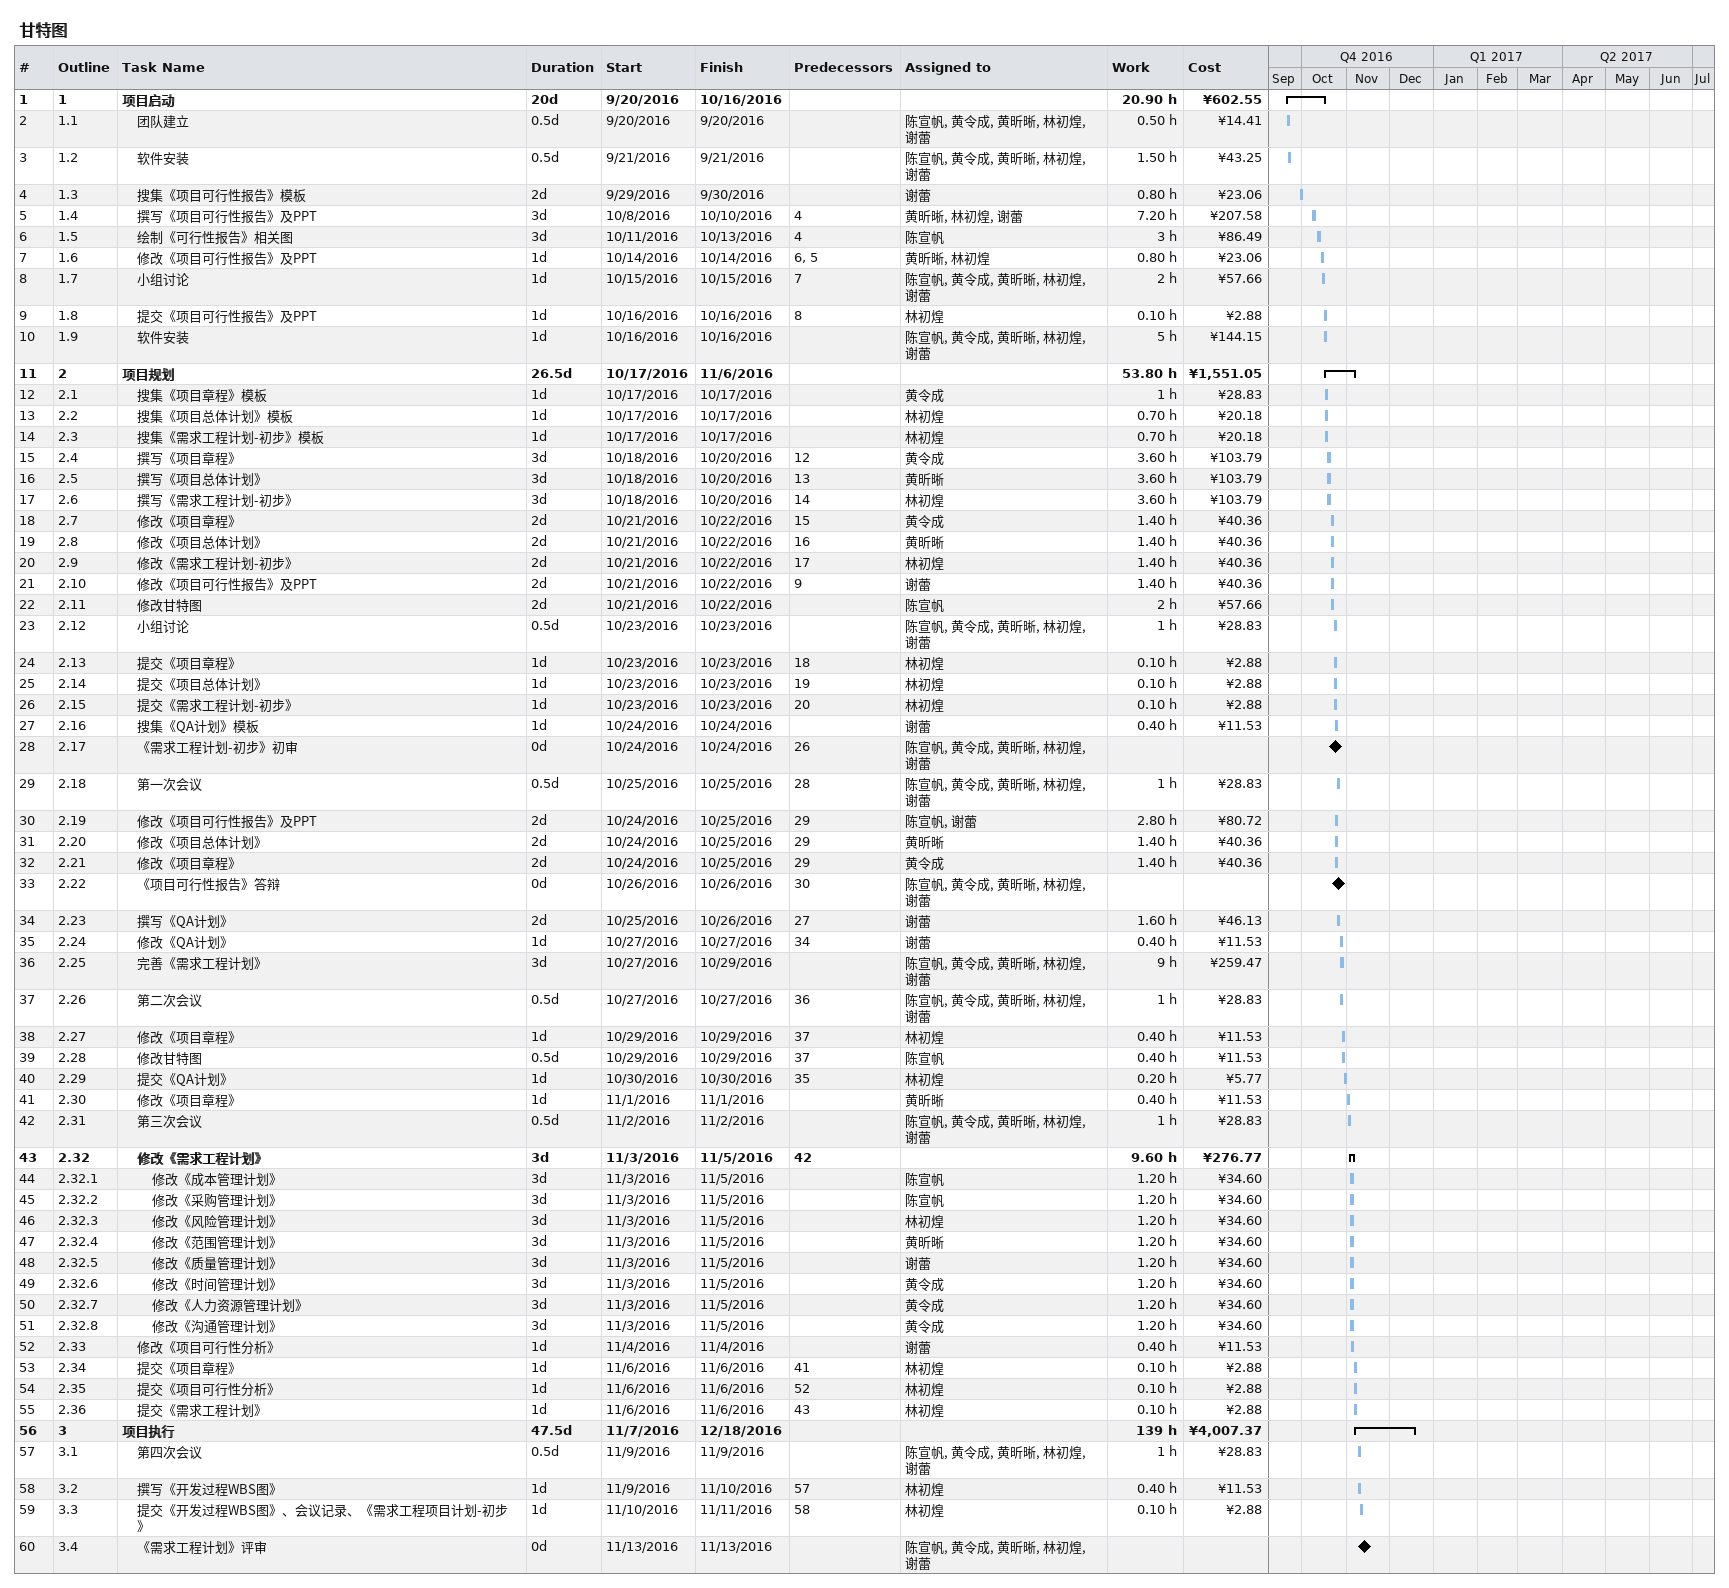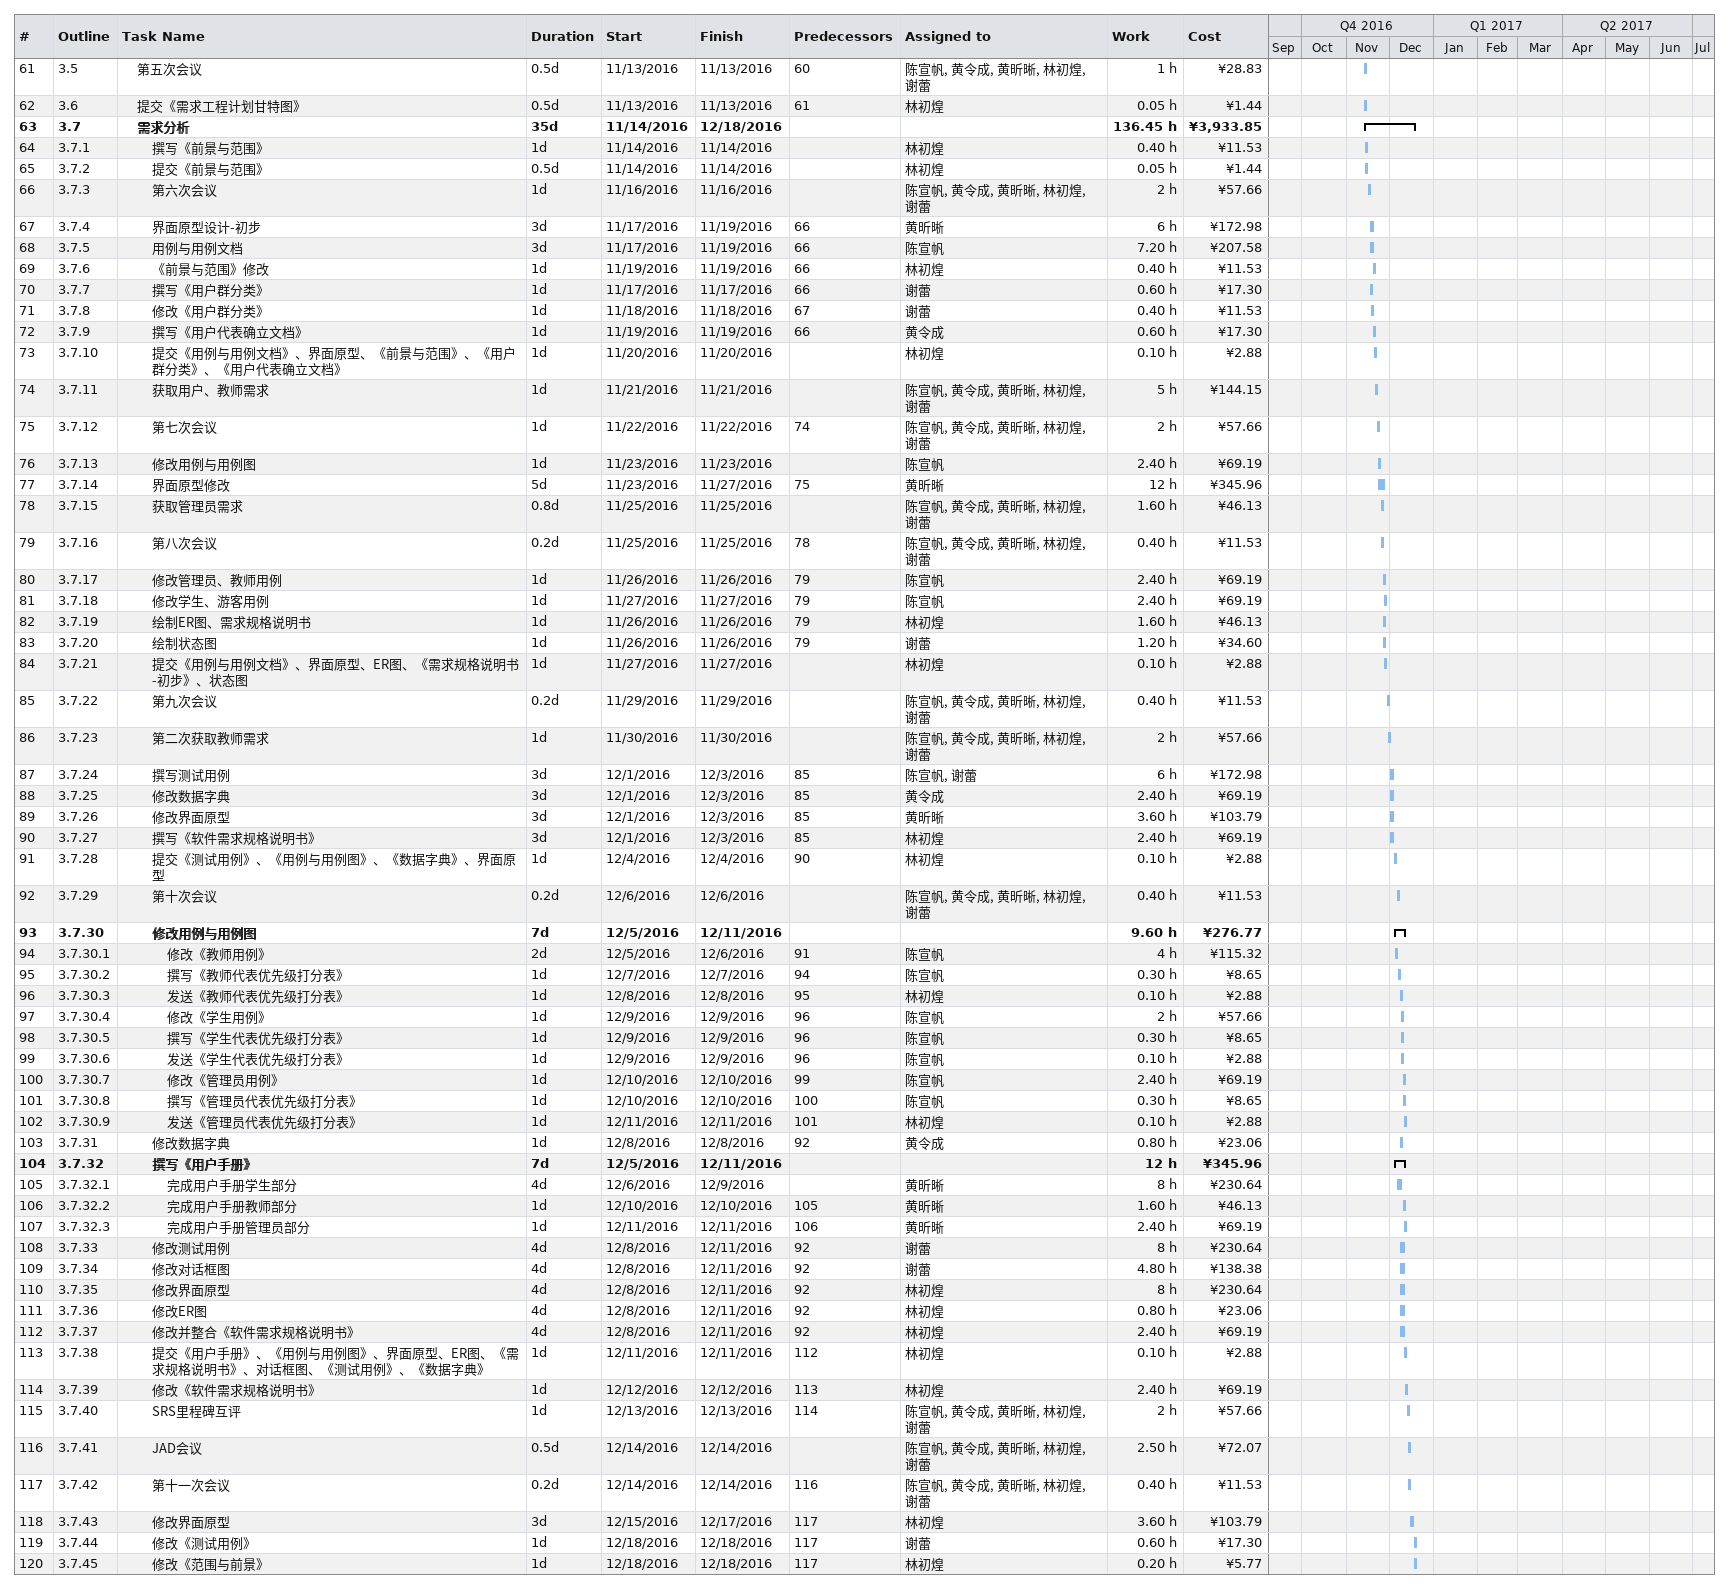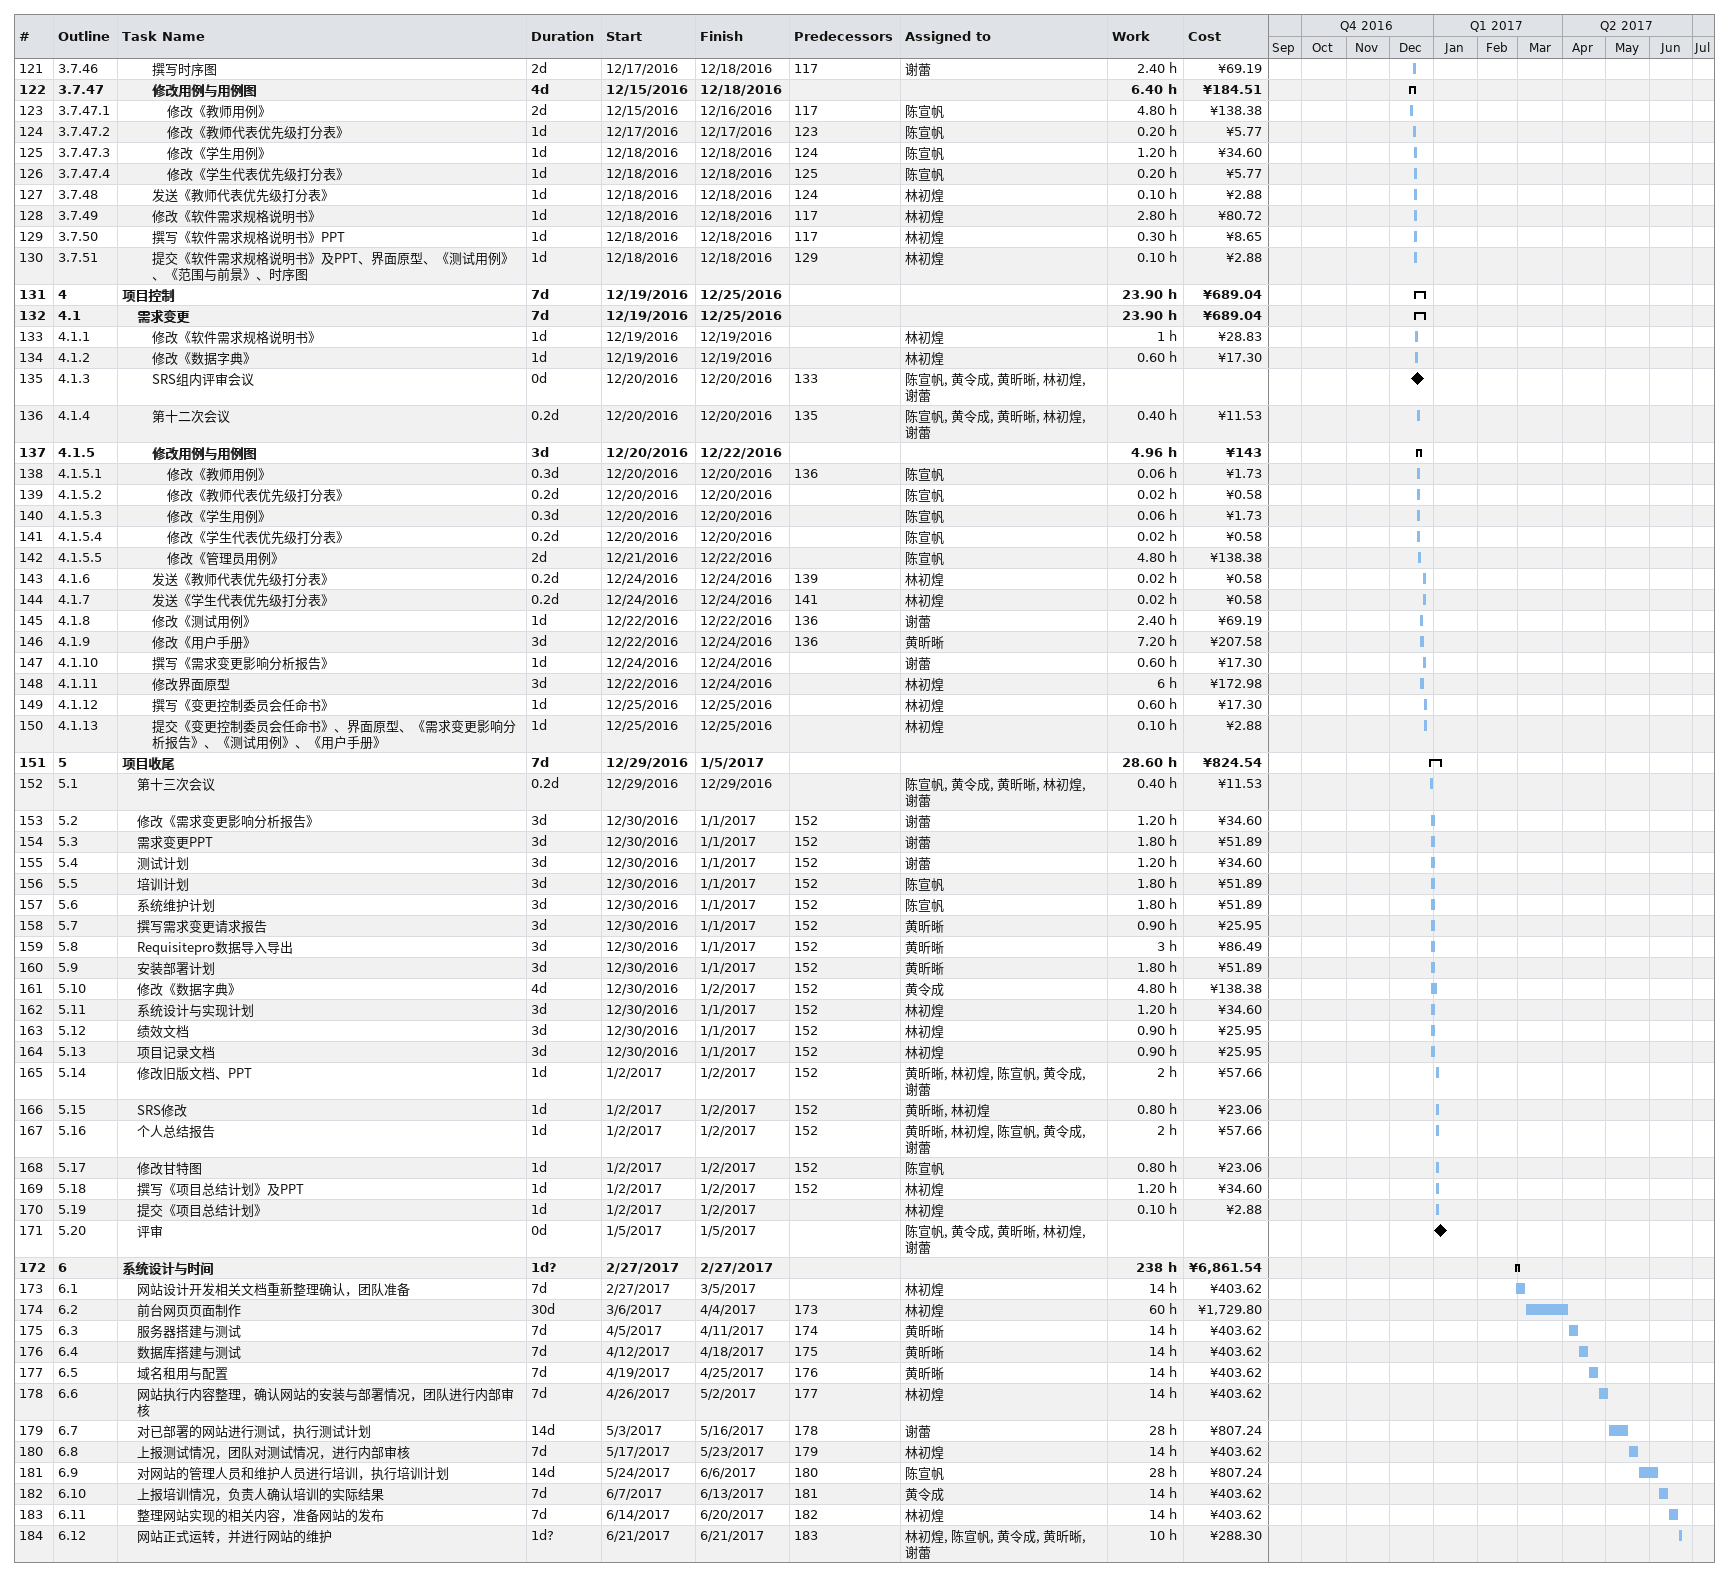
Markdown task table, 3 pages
甘特图

| ID | WBS | Task | Duration | Start | Finish | Predecessors | Resources | Work (h) | Cost (¥) |
|---|---|---|---|---|---|---|---|---|---|
| 1 | 1 | **项目启动** | 20d | 2016-09-20 | 2016-10-16 |  |  | 20.90 | 602.55 |
| 2 | 1.1 | 团队建立 | 0.5d | 2016-09-20 | 2016-09-20 |  | 陈宣帆, 黄令成, 黄昕晰, 林初煌, 谢蕾 | 0.50 | 14.41 |
| 3 | 1.2 | 软件安装 | 0.5d | 2016-09-21 | 2016-09-21 |  | 陈宣帆, 黄令成, 黄昕晰, 林初煌, 谢蕾 | 1.50 | 43.25 |
| 4 | 1.3 | 搜集《项目可行性报告》模板 | 2d | 2016-09-29 | 2016-09-30 |  | 谢蕾 | 0.80 | 23.06 |
| 5 | 1.4 | 撰写《项目可行性报告》及PPT | 3d | 2016-10-08 | 2016-10-10 | 4 | 黄昕晰, 林初煌, 谢蕾 | 7.20 | 207.58 |
| 6 | 1.5 | 绘制《可行性报告》相关图 | 3d | 2016-10-11 | 2016-10-13 | 4 | 陈宣帆 | 3 | 86.49 |
| 7 | 1.6 | 修改《项目可行性报告》及PPT | 1d | 2016-10-14 | 2016-10-14 | 6, 5 | 黄昕晰, 林初煌 | 0.80 | 23.06 |
| 8 | 1.7 | 小组讨论 | 1d | 2016-10-15 | 2016-10-15 | 7 | 陈宣帆, 黄令成, 黄昕晰, 林初煌, 谢蕾 | 2 | 57.66 |
| 9 | 1.8 | 提交《项目可行性报告》及PPT | 1d | 2016-10-16 | 2016-10-16 | 8 | 林初煌 | 0.10 | 2.88 |
| 10 | 1.9 | 软件安装 | 1d | 2016-10-16 | 2016-10-16 |  | 陈宣帆, 黄令成, 黄昕晰, 林初煌, 谢蕾 | 5 | 144.15 |
| 11 | 2 | **项目规划** | 26.5d | 2016-10-17 | 2016-11-06 |  |  | 53.80 | 1551.05 |
| 12 | 2.1 | 搜集《项目章程》模板 | 1d | 2016-10-17 | 2016-10-17 |  | 黄令成 | 1 | 28.83 |
| 13 | 2.2 | 搜集《项目总体计划》模板 | 1d | 2016-10-17 | 2016-10-17 |  | 林初煌 | 0.70 | 20.18 |
| 14 | 2.3 | 搜集《需求工程计划-初步》模板 | 1d | 2016-10-17 | 2016-10-17 |  | 林初煌 | 0.70 | 20.18 |
| 15 | 2.4 | 撰写《项目章程》 | 3d | 2016-10-18 | 2016-10-20 | 12 | 黄令成 | 3.60 | 103.79 |
| 16 | 2.5 | 撰写《项目总体计划》 | 3d | 2016-10-18 | 2016-10-20 | 13 | 黄昕晰 | 3.60 | 103.79 |
| 17 | 2.6 | 撰写《需求工程计划-初步》 | 3d | 2016-10-18 | 2016-10-20 | 14 | 林初煌 | 3.60 | 103.79 |
| 18 | 2.7 | 修改《项目章程》 | 2d | 2016-10-21 | 2016-10-22 | 15 | 黄令成 | 1.40 | 40.36 |
| 19 | 2.8 | 修改《项目总体计划》 | 2d | 2016-10-21 | 2016-10-22 | 16 | 黄昕晰 | 1.40 | 40.36 |
| 20 | 2.9 | 修改《需求工程计划-初步》 | 2d | 2016-10-21 | 2016-10-22 | 17 | 林初煌 | 1.40 | 40.36 |
| 21 | 2.10 | 修改《项目可行性报告》及PPT | 2d | 2016-10-21 | 2016-10-22 | 9 | 谢蕾 | 1.40 | 40.36 |
| 22 | 2.11 | 修改甘特图 | 2d | 2016-10-21 | 2016-10-22 |  | 陈宣帆 | 2 | 57.66 |
| 23 | 2.12 | 小组讨论 | 0.5d | 2016-10-23 | 2016-10-23 |  | 陈宣帆, 黄令成, 黄昕晰, 林初煌, 谢蕾 | 1 | 28.83 |
| 24 | 2.13 | 提交《项目章程》 | 1d | 2016-10-23 | 2016-10-23 | 18 | 林初煌 | 0.10 | 2.88 |
| 25 | 2.14 | 提交《项目总体计划》 | 1d | 2016-10-23 | 2016-10-23 | 19 | 林初煌 | 0.10 | 2.88 |
| 26 | 2.15 | 提交《需求工程计划-初步》 | 1d | 2016-10-23 | 2016-10-23 | 20 | 林初煌 | 0.10 | 2.88 |
| 27 | 2.16 | 搜集《QA计划》模板 | 1d | 2016-10-24 | 2016-10-24 |  | 谢蕾 | 0.40 | 11.53 |
| 28 | 2.17 | 《需求工程计划-初步》初审 | 0d | 2016-10-24 | 2016-10-24 | 26 | 陈宣帆, 黄令成, 黄昕晰, 林初煌, 谢蕾 |  |  |
| 29 | 2.18 | 第一次会议 | 0.5d | 2016-10-25 | 2016-10-25 | 28 | 陈宣帆, 黄令成, 黄昕晰, 林初煌, 谢蕾 | 1 | 28.83 |
| 30 | 2.19 | 修改《项目可行性报告》及PPT | 2d | 2016-10-24 | 2016-10-25 | 29 | 陈宣帆, 谢蕾 | 2.80 | 80.72 |
| 31 | 2.20 | 修改《项目总体计划》 | 2d | 2016-10-24 | 2016-10-25 | 29 | 黄昕晰 | 1.40 | 40.36 |
| 32 | 2.21 | 修改《项目章程》 | 2d | 2016-10-24 | 2016-10-25 | 29 | 黄令成 | 1.40 | 40.36 |
| 33 | 2.22 | 《项目可行性报告》答辩 | 0d | 2016-10-26 | 2016-10-26 | 30 | 陈宣帆, 黄令成, 黄昕晰, 林初煌, 谢蕾 |  |  |
| 34 | 2.23 | 撰写《QA计划》 | 2d | 2016-10-25 | 2016-10-26 | 27 | 谢蕾 | 1.60 | 46.13 |
| 35 | 2.24 | 修改《QA计划》 | 1d | 2016-10-27 | 2016-10-27 | 34 | 谢蕾 | 0.40 | 11.53 |
| 36 | 2.25 | 完善《需求工程计划》 | 3d | 2016-10-27 | 2016-10-29 |  | 陈宣帆, 黄令成, 黄昕晰, 林初煌, 谢蕾 | 9 | 259.47 |
| 37 | 2.26 | 第二次会议 | 0.5d | 2016-10-27 | 2016-10-27 | 36 | 陈宣帆, 黄令成, 黄昕晰, 林初煌, 谢蕾 | 1 | 28.83 |
| 38 | 2.27 | 修改《项目章程》 | 1d | 2016-10-29 | 2016-10-29 | 37 | 林初煌 | 0.40 | 11.53 |
| 39 | 2.28 | 修改甘特图 | 0.5d | 2016-10-29 | 2016-10-29 | 37 | 陈宣帆 | 0.40 | 11.53 |
| 40 | 2.29 | 提交《QA计划》 | 1d | 2016-10-30 | 2016-10-30 | 35 | 林初煌 | 0.20 | 5.77 |
| 41 | 2.30 | 修改《项目章程》 | 1d | 2016-11-01 | 2016-11-01 |  | 黄昕晰 | 0.40 | 11.53 |
| 42 | 2.31 | 第三次会议 | 0.5d | 2016-11-02 | 2016-11-02 |  | 陈宣帆, 黄令成, 黄昕晰, 林初煌, 谢蕾 | 1 | 28.83 |
| 43 | 2.32 | **修改《需求工程计划》** | 3d | 2016-11-03 | 2016-11-05 | 42 |  | 9.60 | 276.77 |
| 44 | 2.32.1 | 修改《成本管理计划》 | 3d | 2016-11-03 | 2016-11-05 |  | 陈宣帆 | 1.20 | 34.60 |
| 45 | 2.32.2 | 修改《采购管理计划》 | 3d | 2016-11-03 | 2016-11-05 |  | 陈宣帆 | 1.20 | 34.60 |
| 46 | 2.32.3 | 修改《风险管理计划》 | 3d | 2016-11-03 | 2016-11-05 |  | 林初煌 | 1.20 | 34.60 |
| 47 | 2.32.4 | 修改《范围管理计划》 | 3d | 2016-11-03 | 2016-11-05 |  | 黄昕晰 | 1.20 | 34.60 |
| 48 | 2.32.5 | 修改《质量管理计划》 | 3d | 2016-11-03 | 2016-11-05 |  | 谢蕾 | 1.20 | 34.60 |
| 49 | 2.32.6 | 修改《时间管理计划》 | 3d | 2016-11-03 | 2016-11-05 |  | 黄令成 | 1.20 | 34.60 |
| 50 | 2.32.7 | 修改《人力资源管理计划》 | 3d | 2016-11-03 | 2016-11-05 |  | 黄令成 | 1.20 | 34.60 |
| 51 | 2.32.8 | 修改《沟通管理计划》 | 3d | 2016-11-03 | 2016-11-05 |  | 黄令成 | 1.20 | 34.60 |
| 52 | 2.33 | 修改《项目可行性分析》 | 1d | 2016-11-04 | 2016-11-04 |  | 谢蕾 | 0.40 | 11.53 |
| 53 | 2.34 | 提交《项目章程》 | 1d | 2016-11-06 | 2016-11-06 | 41 | 林初煌 | 0.10 | 2.88 |
| 54 | 2.35 | 提交《项目可行性分析》 | 1d | 2016-11-06 | 2016-11-06 | 52 | 林初煌 | 0.10 | 2.88 |
| 55 | 2.36 | 提交《需求工程计划》 | 1d | 2016-11-06 | 2016-11-06 | 43 | 林初煌 | 0.10 | 2.88 |
| 56 | 3 | **项目执行** | 47.5d | 2016-11-07 | 2016-12-18 |  |  | 139 | 4007.37 |
| 57 | 3.1 | 第四次会议 | 0.5d | 2016-11-09 | 2016-11-09 |  | 陈宣帆, 黄令成, 黄昕晰, 林初煌, 谢蕾 | 1 | 28.83 |
| 58 | 3.2 | 撰写《开发过程WBS图》 | 1d | 2016-11-09 | 2016-11-10 | 57 | 林初煌 | 0.40 | 11.53 |
| 59 | 3.3 | 提交《开发过程WBS图》、会议记录、《需求工程项目计划-初步》 | 1d | 2016-11-10 | 2016-11-11 | 58 | 林初煌 | 0.10 | 2.88 |
| 60 | 3.4 | 《需求工程计划》评审 | 0d | 2016-11-13 | 2016-11-13 |  | 陈宣帆, 黄令成, 黄昕晰, 林初煌, 谢蕾 |  |  |
| 61 | 3.5 | 第五次会议 | 0.5d | 2016-11-13 | 2016-11-13 | 60 | 陈宣帆, 黄令成, 黄昕晰, 林初煌, 谢蕾 | 1 | 28.83 |
| 62 | 3.6 | 提交《需求工程计划甘特图》 | 0.5d | 2016-11-13 | 2016-11-13 | 61 | 林初煌 | 0.05 | 1.44 |
| 63 | 3.7 | **需求分析** | 35d | 2016-11-14 | 2016-12-18 |  |  | 136.45 | 3933.85 |
| 64 | 3.7.1 | 撰写《前景与范围》 | 1d | 2016-11-14 | 2016-11-14 |  | 林初煌 | 0.40 | 11.53 |
| 65 | 3.7.2 | 提交《前景与范围》 | 0.5d | 2016-11-14 | 2016-11-14 |  | 林初煌 | 0.05 | 1.44 |
| 66 | 3.7.3 | 第六次会议 | 1d | 2016-11-16 | 2016-11-16 |  | 陈宣帆, 黄令成, 黄昕晰, 林初煌, 谢蕾 | 2 | 57.66 |
| 67 | 3.7.4 | 界面原型设计-初步 | 3d | 2016-11-17 | 2016-11-19 | 66 | 黄昕晰 | 6 | 172.98 |
| 68 | 3.7.5 | 用例与用例文档 | 3d | 2016-11-17 | 2016-11-19 | 66 | 陈宣帆 | 7.20 | 207.58 |
| 69 | 3.7.6 | 《前景与范围》修改 | 1d | 2016-11-19 | 2016-11-19 | 66 | 林初煌 | 0.40 | 11.53 |
| 70 | 3.7.7 | 撰写《用户群分类》 | 1d | 2016-11-17 | 2016-11-17 | 66 | 谢蕾 | 0.60 | 17.30 |
| 71 | 3.7.8 | 修改《用户群分类》 | 1d | 2016-11-18 | 2016-11-18 | 67 | 谢蕾 | 0.40 | 11.53 |
| 72 | 3.7.9 | 撰写《用户代表确立文档》 | 1d | 2016-11-19 | 2016-11-19 | 66 | 黄令成 | 0.60 | 17.30 |
| 73 | 3.7.10 | 提交《用例与用例文档》、界面原型、《前景与范围》、《用户群分类》、《用户代表确立文档》 | 1d | 2016-11-20 | 2016-11-20 |  | 林初煌 | 0.10 | 2.88 |
| 74 | 3.7.11 | 获取用户、教师需求 | 1d | 2016-11-21 | 2016-11-21 |  | 陈宣帆, 黄令成, 黄昕晰, 林初煌, 谢蕾 | 5 | 144.15 |
| 75 | 3.7.12 | 第七次会议 | 1d | 2016-11-22 | 2016-11-22 | 74 | 陈宣帆, 黄令成, 黄昕晰, 林初煌, 谢蕾 | 2 | 57.66 |
| 76 | 3.7.13 | 修改用例与用例图 | 1d | 2016-11-23 | 2016-11-23 |  | 陈宣帆 | 2.40 | 69.19 |
| 77 | 3.7.14 | 界面原型修改 | 5d | 2016-11-23 | 2016-11-27 | 75 | 黄昕晰 | 12 | 345.96 |
| 78 | 3.7.15 | 获取管理员需求 | 0.8d | 2016-11-25 | 2016-11-25 |  | 陈宣帆, 黄令成, 黄昕晰, 林初煌, 谢蕾 | 1.60 | 46.13 |
| 79 | 3.7.16 | 第八次会议 | 0.2d | 2016-11-25 | 2016-11-25 | 78 | 陈宣帆, 黄令成, 黄昕晰, 林初煌, 谢蕾 | 0.40 | 11.53 |
| 80 | 3.7.17 | 修改管理员、教师用例 | 1d | 2016-11-26 | 2016-11-26 | 79 | 陈宣帆 | 2.40 | 69.19 |
| 81 | 3.7.18 | 修改学生、游客用例 | 1d | 2016-11-27 | 2016-11-27 | 79 | 陈宣帆 | 2.40 | 69.19 |
| 82 | 3.7.19 | 绘制ER图、需求规格说明书 | 1d | 2016-11-26 | 2016-11-26 | 79 | 林初煌 | 1.60 | 46.13 |
| 83 | 3.7.20 | 绘制状态图 | 1d | 2016-11-26 | 2016-11-26 | 79 | 谢蕾 | 1.20 | 34.60 |
| 84 | 3.7.21 | 提交《用例与用例文档》、界面原型、ER图、《需求规格说明书-初步》、状态图 | 1d | 2016-11-27 | 2016-11-27 |  | 林初煌 | 0.10 | 2.88 |
| 85 | 3.7.22 | 第九次会议 | 0.2d | 2016-11-29 | 2016-11-29 |  | 陈宣帆, 黄令成, 黄昕晰, 林初煌, 谢蕾 | 0.40 | 11.53 |
| 86 | 3.7.23 | 第二次获取教师需求 | 1d | 2016-11-30 | 2016-11-30 |  | 陈宣帆, 黄令成, 黄昕晰, 林初煌, 谢蕾 | 2 | 57.66 |
| 87 | 3.7.24 | 撰写测试用例 | 3d | 2016-12-01 | 2016-12-03 | 85 | 陈宣帆, 谢蕾 | 6 | 172.98 |
| 88 | 3.7.25 | 修改数据字典 | 3d | 2016-12-01 | 2016-12-03 | 85 | 黄令成 | 2.40 | 69.19 |
| 89 | 3.7.26 | 修改界面原型 | 3d | 2016-12-01 | 2016-12-03 | 85 | 黄昕晰 | 3.60 | 103.79 |
| 90 | 3.7.27 | 撰写《软件需求规格说明书》 | 3d | 2016-12-01 | 2016-12-03 | 85 | 林初煌 | 2.40 | 69.19 |
| 91 | 3.7.28 | 提交《测试用例》、《用例与用例图》、《数据字典》、界面原型 | 1d | 2016-12-04 | 2016-12-04 | 90 | 林初煌 | 0.10 | 2.88 |
| 92 | 3.7.29 | 第十次会议 | 0.2d | 2016-12-06 | 2016-12-06 |  | 陈宣帆, 黄令成, 黄昕晰, 林初煌, 谢蕾 | 0.40 | 11.53 |
| 93 | 3.7.30 | **修改用例与用例图** | 7d | 2016-12-05 | 2016-12-11 |  |  | 9.60 | 276.77 |
| 94 | 3.7.30.1 | 修改《教师用例》 | 2d | 2016-12-05 | 2016-12-06 | 91 | 陈宣帆 | 4 | 115.32 |
| 95 | 3.7.30.2 | 撰写《教师代表优先级打分表》 | 1d | 2016-12-07 | 2016-12-07 | 94 | 陈宣帆 | 0.30 | 8.65 |
| 96 | 3.7.30.3 | 发送《教师代表优先级打分表》 | 1d | 2016-12-08 | 2016-12-08 | 95 | 林初煌 | 0.10 | 2.88 |
| 97 | 3.7.30.4 | 修改《学生用例》 | 1d | 2016-12-09 | 2016-12-09 | 96 | 陈宣帆 | 2 | 57.66 |
| 98 | 3.7.30.5 | 撰写《学生代表优先级打分表》 | 1d | 2016-12-09 | 2016-12-09 | 96 | 陈宣帆 | 0.30 | 8.65 |
| 99 | 3.7.30.6 | 发送《学生代表优先级打分表》 | 1d | 2016-12-09 | 2016-12-09 | 96 | 陈宣帆 | 0.10 | 2.88 |
| 100 | 3.7.30.7 | 修改《管理员用例》 | 1d | 2016-12-10 | 2016-12-10 | 99 | 陈宣帆 | 2.40 | 69.19 |
| 101 | 3.7.30.8 | 撰写《管理员代表优先级打分表》 | 1d | 2016-12-10 | 2016-12-10 | 100 | 陈宣帆 | 0.30 | 8.65 |
| 102 | 3.7.30.9 | 发送《管理员代表优先级打分表》 | 1d | 2016-12-11 | 2016-12-11 | 101 | 林初煌 | 0.10 | 2.88 |
| 103 | 3.7.31 | 修改数据字典 | 1d | 2016-12-08 | 2016-12-08 | 92 | 黄令成 | 0.80 | 23.06 |
| 104 | 3.7.32 | **撰写《用户手册》** | 7d | 2016-12-05 | 2016-12-11 |  |  | 12 | 345.96 |
| 105 | 3.7.32.1 | 完成用户手册学生部分 | 4d | 2016-12-06 | 2016-12-09 |  | 黄昕晰 | 8 | 230.64 |
| 106 | 3.7.32.2 | 完成用户手册教师部分 | 1d | 2016-12-10 | 2016-12-10 | 105 | 黄昕晰 | 1.60 | 46.13 |
| 107 | 3.7.32.3 | 完成用户手册管理员部分 | 1d | 2016-12-11 | 2016-12-11 | 106 | 黄昕晰 | 2.40 | 69.19 |
| 108 | 3.7.33 | 修改测试用例 | 4d | 2016-12-08 | 2016-12-11 | 92 | 谢蕾 | 8 | 230.64 |
| 109 | 3.7.34 | 修改对话框图 | 4d | 2016-12-08 | 2016-12-11 | 92 | 谢蕾 | 4.80 | 138.38 |
| 110 | 3.7.35 | 修改界面原型 | 4d | 2016-12-08 | 2016-12-11 | 92 | 林初煌 | 8 | 230.64 |
| 111 | 3.7.36 | 修改ER图 | 4d | 2016-12-08 | 2016-12-11 | 92 | 林初煌 | 0.80 | 23.06 |
| 112 | 3.7.37 | 修改并整合《软件需求规格说明书》 | 4d | 2016-12-08 | 2016-12-11 | 92 | 林初煌 | 2.40 | 69.19 |
| 113 | 3.7.38 | 提交《用户手册》、《用例与用例图》、界面原型、ER图、《需求规格说明书》、对话框图、《测试用例》、《数据字典》 | 1d | 2016-12-11 | 2016-12-11 | 112 | 林初煌 | 0.10 | 2.88 |
| 114 | 3.7.39 | 修改《软件需求规格说明书》 | 1d | 2016-12-12 | 2016-12-12 | 113 | 林初煌 | 2.40 | 69.19 |
| 115 | 3.7.40 | SRS里程碑互评 | 1d | 2016-12-13 | 2016-12-13 | 114 | 陈宣帆, 黄令成, 黄昕晰, 林初煌, 谢蕾 | 2 | 57.66 |
| 116 | 3.7.41 | JAD会议 | 0.5d | 2016-12-14 | 2016-12-14 |  | 陈宣帆, 黄令成, 黄昕晰, 林初煌, 谢蕾 | 2.50 | 72.07 |
| 117 | 3.7.42 | 第十一次会议 | 0.2d | 2016-12-14 | 2016-12-14 | 116 | 陈宣帆, 黄令成, 黄昕晰, 林初煌, 谢蕾 | 0.40 | 11.53 |
| 118 | 3.7.43 | 修改界面原型 | 3d | 2016-12-15 | 2016-12-17 | 117 | 林初煌 | 3.60 | 103.79 |
| 119 | 3.7.44 | 修改《测试用例》 | 1d | 2016-12-18 | 2016-12-18 | 117 | 谢蕾 | 0.60 | 17.30 |
| 120 | 3.7.45 | 修改《范围与前景》 | 1d | 2016-12-18 | 2016-12-18 | 117 | 林初煌 | 0.20 | 5.77 |
| 121 | 3.7.46 | 撰写时序图 | 2d | 2016-12-17 | 2016-12-18 | 117 | 谢蕾 | 2.40 | 69.19 |
| 122 | 3.7.47 | **修改用例与用例图** | 4d | 2016-12-15 | 2016-12-18 |  |  | 6.40 | 184.51 |
| 123 | 3.7.47.1 | 修改《教师用例》 | 2d | 2016-12-15 | 2016-12-16 | 117 | 陈宣帆 | 4.80 | 138.38 |
| 124 | 3.7.47.2 | 修改《教师代表优先级打分表》 | 1d | 2016-12-17 | 2016-12-17 | 123 | 陈宣帆 | 0.20 | 5.77 |
| 125 | 3.7.47.3 | 修改《学生用例》 | 1d | 2016-12-18 | 2016-12-18 | 124 | 陈宣帆 | 1.20 | 34.60 |
| 126 | 3.7.47.4 | 修改《学生代表优先级打分表》 | 1d | 2016-12-18 | 2016-12-18 | 125 | 陈宣帆 | 0.20 | 5.77 |
| 127 | 3.7.48 | 发送《教师代表优先级打分表》 | 1d | 2016-12-18 | 2016-12-18 | 124 | 林初煌 | 0.10 | 2.88 |
| 128 | 3.7.49 | 修改《软件需求规格说明书》 | 1d | 2016-12-18 | 2016-12-18 | 117 | 林初煌 | 2.80 | 80.72 |
| 129 | 3.7.50 | 撰写《软件需求规格说明书》PPT | 1d | 2016-12-18 | 2016-12-18 | 117 | 林初煌 | 0.30 | 8.65 |
| 130 | 3.7.51 | 提交《软件需求规格说明书》及PPT、界面原型、《测试用例》、《范围与前景》、时序图 | 1d | 2016-12-18 | 2016-12-18 | 129 | 林初煌 | 0.10 | 2.88 |
| 131 | 4 | **项目控制** | 7d | 2016-12-19 | 2016-12-25 |  |  | 23.90 | 689.04 |
| 132 | 4.1 | **需求变更** | 7d | 2016-12-19 | 2016-12-25 |  |  | 23.90 | 689.04 |
| 133 | 4.1.1 | 修改《软件需求规格说明书》 | 1d | 2016-12-19 | 2016-12-19 |  | 林初煌 | 1 | 28.83 |
| 134 | 4.1.2 | 修改《数据字典》 | 1d | 2016-12-19 | 2016-12-19 |  | 林初煌 | 0.60 | 17.30 |
| 135 | 4.1.3 | SRS组内评审会议 | 0d | 2016-12-20 | 2016-12-20 | 133 | 陈宣帆, 黄令成, 黄昕晰, 林初煌, 谢蕾 |  |  |
| 136 | 4.1.4 | 第十二次会议 | 0.2d | 2016-12-20 | 2016-12-20 | 135 | 陈宣帆, 黄令成, 黄昕晰, 林初煌, 谢蕾 | 0.40 | 11.53 |
| 137 | 4.1.5 | **修改用例与用例图** | 3d | 2016-12-20 | 2016-12-22 |  |  | 4.96 | 143 |
| 138 | 4.1.5.1 | 修改《教师用例》 | 0.3d | 2016-12-20 | 2016-12-20 | 136 | 陈宣帆 | 0.06 | 1.73 |
| 139 | 4.1.5.2 | 修改《教师代表优先级打分表》 | 0.2d | 2016-12-20 | 2016-12-20 |  | 陈宣帆 | 0.02 | 0.58 |
| 140 | 4.1.5.3 | 修改《学生用例》 | 0.3d | 2016-12-20 | 2016-12-20 |  | 陈宣帆 | 0.06 | 1.73 |
| 141 | 4.1.5.4 | 修改《学生代表优先级打分表》 | 0.2d | 2016-12-20 | 2016-12-20 |  | 陈宣帆 | 0.02 | 0.58 |
| 142 | 4.1.5.5 | 修改《管理员用例》 | 2d | 2016-12-21 | 2016-12-22 |  | 陈宣帆 | 4.80 | 138.38 |
| 143 | 4.1.6 | 发送《教师代表优先级打分表》 | 0.2d | 2016-12-24 | 2016-12-24 | 139 | 林初煌 | 0.02 | 0.58 |
| 144 | 4.1.7 | 发送《学生代表优先级打分表》 | 0.2d | 2016-12-24 | 2016-12-24 | 141 | 林初煌 | 0.02 | 0.58 |
| 145 | 4.1.8 | 修改《测试用例》 | 1d | 2016-12-22 | 2016-12-22 | 136 | 谢蕾 | 2.40 | 69.19 |
| 146 | 4.1.9 | 修改《用户手册》 | 3d | 2016-12-22 | 2016-12-24 | 136 | 黄昕晰 | 7.20 | 207.58 |
| 147 | 4.1.10 | 撰写《需求变更影响分析报告》 | 1d | 2016-12-24 | 2016-12-24 |  | 谢蕾 | 0.60 | 17.30 |
| 148 | 4.1.11 | 修改界面原型 | 3d | 2016-12-22 | 2016-12-24 |  | 林初煌 | 6 | 172.98 |
| 149 | 4.1.12 | 撰写《变更控制委员会任命书》 | 1d | 2016-12-25 | 2016-12-25 |  | 林初煌 | 0.60 | 17.30 |
| 150 | 4.1.13 | 提交《变更控制委员会任命书》、界面原型、《需求变更影响分析报告》、《测试用例》、《用户手册》 | 1d | 2016-12-25 | 2016-12-25 |  | 林初煌 | 0.10 | 2.88 |
| 151 | 5 | **项目收尾** | 7d | 2016-12-29 | 2017-01-05 |  |  | 28.60 | 824.54 |
| 152 | 5.1 | 第十三次会议 | 0.2d | 2016-12-29 | 2016-12-29 |  | 陈宣帆, 黄令成, 黄昕晰, 林初煌, 谢蕾 | 0.40 | 11.53 |
| 153 | 5.2 | 修改《需求变更影响分析报告》 | 3d | 2016-12-30 | 2017-01-01 | 152 | 谢蕾 | 1.20 | 34.60 |
| 154 | 5.3 | 需求变更PPT | 3d | 2016-12-30 | 2017-01-01 | 152 | 谢蕾 | 1.80 | 51.89 |
| 155 | 5.4 | 测试计划 | 3d | 2016-12-30 | 2017-01-01 | 152 | 谢蕾 | 1.20 | 34.60 |
| 156 | 5.5 | 培训计划 | 3d | 2016-12-30 | 2017-01-01 | 152 | 陈宣帆 | 1.80 | 51.89 |
| 157 | 5.6 | 系统维护计划 | 3d | 2016-12-30 | 2017-01-01 | 152 | 陈宣帆 | 1.80 | 51.89 |
| 158 | 5.7 | 撰写需求变更请求报告 | 3d | 2016-12-30 | 2017-01-01 | 152 | 黄昕晰 | 0.90 | 25.95 |
| 159 | 5.8 | Requisitepro数据导入导出 | 3d | 2016-12-30 | 2017-01-01 | 152 | 黄昕晰 | 3 | 86.49 |
| 160 | 5.9 | 安装部署计划 | 3d | 2016-12-30 | 2017-01-01 | 152 | 黄昕晰 | 1.80 | 51.89 |
| 161 | 5.10 | 修改《数据字典》 | 4d | 2016-12-30 | 2017-01-02 | 152 | 黄令成 | 4.80 | 138.38 |
| 162 | 5.11 | 系统设计与实现计划 | 3d | 2016-12-30 | 2017-01-01 | 152 | 林初煌 | 1.20 | 34.60 |
| 163 | 5.12 | 绩效文档 | 3d | 2016-12-30 | 2017-01-01 | 152 | 林初煌 | 0.90 | 25.95 |
| 164 | 5.13 | 项目记录文档 | 3d | 2016-12-30 | 2017-01-01 | 152 | 林初煌 | 0.90 | 25.95 |
| 165 | 5.14 | 修改旧版文档、PPT | 1d | 2017-01-02 | 2017-01-02 | 152 | 黄昕晰, 林初煌, 陈宣帆, 黄令成, 谢蕾 | 2 | 57.66 |
| 166 | 5.15 | SRS修改 | 1d | 2017-01-02 | 2017-01-02 | 152 | 黄昕晰, 林初煌 | 0.80 | 23.06 |
| 167 | 5.16 | 个人总结报告 | 1d | 2017-01-02 | 2017-01-02 | 152 | 黄昕晰, 林初煌, 陈宣帆, 黄令成, 谢蕾 | 2 | 57.66 |
| 168 | 5.17 | 修改甘特图 | 1d | 2017-01-02 | 2017-01-02 | 152 | 陈宣帆 | 0.80 | 23.06 |
| 169 | 5.18 | 撰写《项目总结计划》及PPT | 1d | 2017-01-02 | 2017-01-02 | 152 | 林初煌 | 1.20 | 34.60 |
| 170 | 5.19 | 提交《项目总结计划》 | 1d | 2017-01-02 | 2017-01-02 |  | 林初煌 | 0.10 | 2.88 |
| 171 | 5.20 | 评审 | 0d | 2017-01-05 | 2017-01-05 |  | 陈宣帆, 黄令成, 黄昕晰, 林初煌, 谢蕾 |  |  |
| 172 | 6 | **系统设计与时间** | 1d? | 2017-02-27 | 2017-02-27 |  |  | 238 | 6861.54 |
| 173 | 6.1 | 网站设计开发相关文档重新整理确认，团队准备 | 7d | 2017-02-27 | 2017-03-05 |  | 林初煌 | 14 | 403.62 |
| 174 | 6.2 | 前台网页页面制作 | 30d | 2017-03-06 | 2017-04-04 | 173 | 林初煌 | 60 | 1729.80 |
| 175 | 6.3 | 服务器搭建与测试 | 7d | 2017-04-05 | 2017-04-11 | 174 | 黄昕晰 | 14 | 403.62 |
| 176 | 6.4 | 数据库搭建与测试 | 7d | 2017-04-12 | 2017-04-18 | 175 | 黄昕晰 | 14 | 403.62 |
| 177 | 6.5 | 域名租用与配置 | 7d | 2017-04-19 | 2017-04-25 | 176 | 黄昕晰 | 14 | 403.62 |
| 178 | 6.6 | 网站执行内容整理，确认网站的安装与部署情况，团队进行内部审核 | 7d | 2017-04-26 | 2017-05-02 | 177 | 林初煌 | 14 | 403.62 |
| 179 | 6.7 | 对已部署的网站进行测试，执行测试计划 | 14d | 2017-05-03 | 2017-05-16 | 178 | 谢蕾 | 28 | 807.24 |
| 180 | 6.8 | 上报测试情况，团队对测试情况，进行内部审核 | 7d | 2017-05-17 | 2017-05-23 | 179 | 林初煌 | 14 | 403.62 |
| 181 | 6.9 | 对网站的管理人员和维护人员进行培训，执行培训计划 | 14d | 2017-05-24 | 2017-06-06 | 180 | 陈宣帆 | 28 | 807.24 |
| 182 | 6.10 | 上报培训情况，负责人确认培训的实际结果 | 7d | 2017-06-07 | 2017-06-13 | 181 | 黄令成 | 14 | 403.62 |
| 183 | 6.11 | 整理网站实现的相关内容，准备网站的发布 | 7d | 2017-06-14 | 2017-06-20 | 182 | 林初煌 | 14 | 403.62 |
| 184 | 6.12 | 网站正式运转，并进行网站的维护 | 1d? | 2017-06-21 | 2017-06-21 | 183 | 林初煌, 陈宣帆, 黄令成, 黄昕晰, 谢蕾 | 10 | 288.30 |
